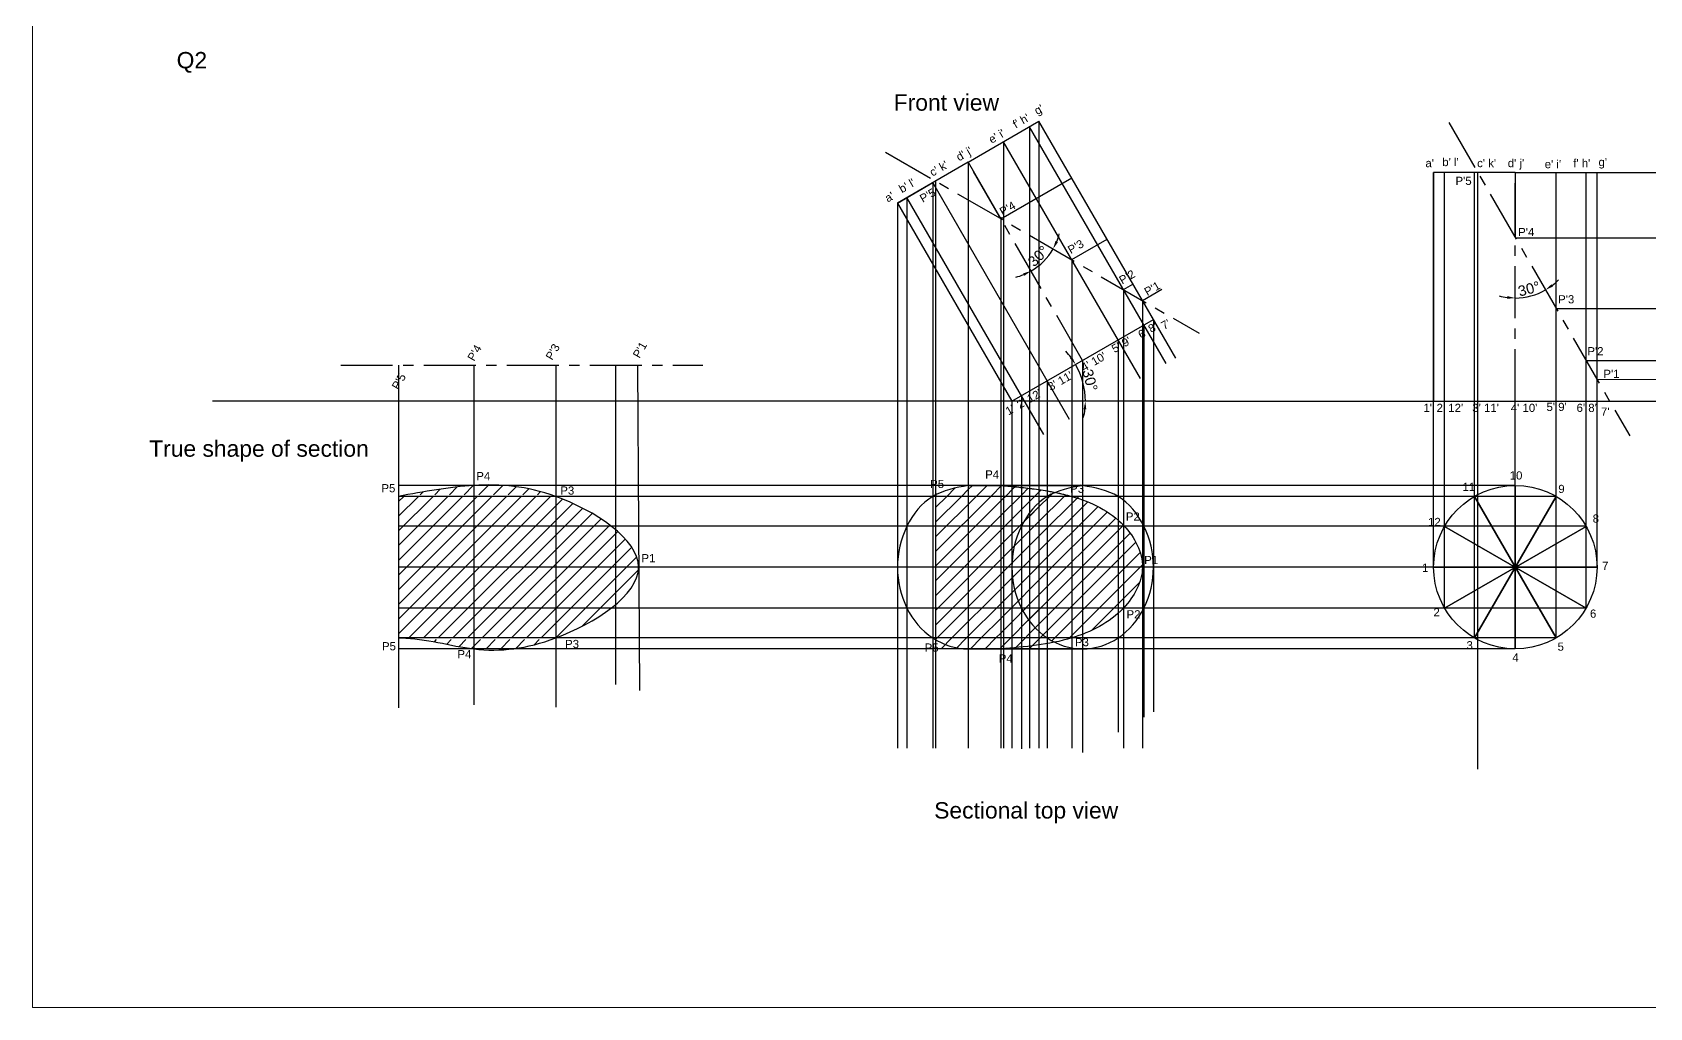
# Model space of a CAD drawing. Header units: millimetres. Extents: x 1678 to 2507, y 1426 to 2020.
# Drawn here: x 1678.1 to 2172.9, y 1426.2 to 1724.6 of the extents above; entities that cross this region are included whole.
import ezdxf

# ---------------------------------------------------------------- set-up
doc = ezdxf.new("R2010")
doc.units = ezdxf.units.MM
doc.header["$LTSCALE"] = 0.5
doc.linetypes.add('CENTER', pattern=[50.8, 31.75, -6.35, 6.35, -6.35])
doc.linetypes.add('HIDDEN', pattern=[9.525, 6.35, -3.175])
doc.styles.get("Standard").update_dxf_attribs({"font": 'arial.ttf', "height": 3.2})
doc.dimstyles.new('ISO-25', dxfattribs={"dimtxt": 2.5, "dimasz": 2.5, "dimexe": 1.25, "dimexo": 0.625, "dimtad": 1, "dimtxsty": 'Standard', "dimcen": 2.5, "dimadec": 0, "dimazin": 0, "dimtfac": 1, "dimtmove": 0, "dimatfit": 3, "dimfxl": 1, "dimarcsym": 0})
pattern_1 = [(45, (-497.4905, -226.1363), (-2.245064, 2.245064), [])]

# ---------------------------------------------------------------- blocks, each defined once
blk = doc.blocks.new('*U5')
at = {"color": 215, "true_color": 0xa953a0}
blk.add_line((0, 50), (0, 0), dxfattribs=at)
blk = doc.blocks.new('*U6')
at = {"color": 0, "linetype": 'ByBlock', "lineweight": -2, "transparency": 16777216}
blk.add_blockref('*U5', (2399.01, 1762.09), dxfattribs=at)
for p, rotation in [((2399.01, 1812.09), 180), ((2411.51, 1765.44), 29.99999999999999), ((2411.51, 1808.74), 150), ((2386.51, 1808.74), 210), ((2386.51, 1765.44), 330.0000000000001), ((2420.66, 1774.59), 59.99999999999997), ((2420.66, 1799.59), 120), ((2377.36, 1799.59), 240), ((2377.36, 1774.59), 299.9999999999999), ((2424.01, 1787.09), 90), ((2374.01, 1787.09), 270)]:
    blk.add_blockref('*U5', p, dxfattribs=dict(at, rotation=rotation))
blk = doc.blocks.new('*D7')
at = {"color": 0, "lineweight": -2, "transparency": 16777216}
for start, end in [(307.7753, 315.5506), (254.4494, 262.2247), (270, 300)]:
    blk.add_arc((2131.78, 1661.74), 18.44, start, end, dxfattribs=at)
at = {"color": 0, "lineweight": 30, "transparency": 16777216}
for points in [[(2129.32, 1643.89), (2129.26, 1643.06), (2131.78, 1643.3)], [(2143.31, 1646.82), (2142.84, 1647.51), (2141, 1645.77)]]:
    blk.add_solid(points, dxfattribs=at)
at = {"layer": 'Defpoints', "color": 0, "lineweight": 30, "transparency": 16777216}
for p in [(2111.41, 1697.03), (2131.78, 1681.74), (2134.98, 1643.58), (2131.78, 1611.74), (2166.78, 1601.12)]:
    blk.add_point(p, dxfattribs=at)
at = {"color": 0, "transparency": 16777216, "insert": (2135.97, 1646.11), "char_height": 3.2, "attachment_point": 5, "rotation": 15}
blk.add_mtext('30°', dxfattribs=at)
blk = doc.blocks.new('*D10')
at = {"color": 0, "lineweight": -2, "transparency": 16777216}
for start, end in [(337.7753, 345.5506), (300, 330), (284.4494, 292.2247)]:
    blk.add_arc((1974.41, 1667.54), 18.44, start, end, dxfattribs=at)
at = {"color": 0, "lineweight": 30, "transparency": 16777216}
for points in [[(1991.85, 1660.38), (1991.1, 1660.75), (1990.37, 1658.32)], [(1981.2, 1650.85), (1981.56, 1650.1), (1983.63, 1651.57)]]:
    blk.add_solid(points, dxfattribs=at)
at = {"layer": 'Defpoints', "color": 0, "lineweight": 30, "transparency": 16777216}
for p in [(1939.12, 1687.91), (1964.41, 1684.86), (1986.26, 1653.42), (2035.03, 1632.54), (1999.41, 1624.24)]:
    blk.add_point(p, dxfattribs=at)
at = {"color": 0, "transparency": 16777216, "insert": (1985.85, 1656.1), "char_height": 3.2, "attachment_point": 5, "rotation": 45}
blk.add_mtext('30°', dxfattribs=at)
blk = doc.blocks.new('*D11')
at = {"color": 0, "lineweight": -2, "transparency": 16777216}
for start, end in [(36.371, 42.7419), (360, 30), (347.2581, 353.629)]:
    blk.add_arc((1977.76, 1611.74), 22.49, start, end, dxfattribs=at)
at = {"color": 0, "lineweight": 30, "transparency": 16777216}
for points in [[(1996.22, 1625.31), (1995.52, 1624.85), (1997.24, 1622.99)], [(1999.7, 1609.27), (2000.53, 1609.22), (2000.25, 1611.74)]]:
    blk.add_solid(points, dxfattribs=at)
at = {"layer": 'Defpoints', "color": 0, "lineweight": 30, "transparency": 16777216}
for p in [(2021.06, 1636.74), (1999.91, 1615.64), (1733.2, 1611.74), (1977.76, 1611.74), (2021.7, 1611.74)]:
    blk.add_point(p, dxfattribs=at)
at = {"color": 0, "transparency": 16777216, "insert": (2001.67, 1618.15), "char_height": 3.2, "attachment_point": 5, "rotation": 285}
blk.add_mtext('30°', dxfattribs=at)

msp = doc.modelspace()

# ---------------------------------------------------------------- hatches: boundary and pattern name
at = {"lineweight": 30}
h = msp.add_hatch(dxfattribs=at)
h.set_pattern_fill('ANSI31', color=256)
h.set_pattern_definition(pattern_1)
h.paths.add_polyline_path([(1838.195, 1560.957), (1813.195, 1560.957), (1813.195, 1548.457), (1838.195, 1548.457)])
h.paths.add_polyline_path([(1838.195, 1573.457), (1813.195, 1573.457), (1813.195, 1560.957), (1838.195, 1560.957)])
h.paths.add_polyline_path([(1838.195, 1582.608), (1813.195, 1582.608), (1813.195, 1573.457), (1838.195, 1573.457)])
h.paths.add_polyline_path([(1813.195, 1582.608), (1790.101, 1582.608), (1790.101, 1573.457), (1813.195, 1573.457)])
h.paths.add_polyline_path([(1813.195, 1573.457), (1790.101, 1573.457), (1790.101, 1560.957), (1813.195, 1560.957)])
h.paths.add_polyline_path([(1813.195, 1560.957), (1790.101, 1560.957), (1790.101, 1548.457), (1813.195, 1548.457)])
edge = h.paths.add_edge_path()
edge.add_line((1813.195, 1548.457), (1790.101, 1548.457))
edge.add_line((1790.101, 1548.457), (1790.101, 1539.307))
edge.add_spline(control_points=[(1790.101, 1539.307), (1790.374, 1539.308), (1790.647, 1539.309), (1790.919, 1539.307), (1790.919, 1539.307)], knot_values=[0, 0, 0, 0, 0.8181263, 0.8181263, 0.8181263, 0.8181263, 0.8181263], degree=3, periodic=0)
edge.add_line((1790.919, 1539.307), (1813.195, 1539.307))
edge.add_line((1813.195, 1539.307), (1813.195, 1548.457))
h.paths.add_polyline_path([(1838.195, 1548.457), (1813.195, 1548.457), (1813.195, 1539.307), (1838.195, 1539.307)])
edge = h.paths.add_edge_path()
edge.add_spline(control_points=[(1838.195, 1539.307), (1844.052, 1541.502), (1850.343, 1544.717), (1855.196, 1548.457)], knot_values=[48.567773, 48.567773, 48.567773, 48.567773, 65.1170384, 65.1170384, 65.1170384, 65.1170384], degree=3, periodic=0)
edge.add_line((1855.196, 1548.457), (1838.195, 1548.457))
edge.add_line((1838.195, 1548.457), (1838.195, 1539.307))
h.paths.add_polyline_path([(1856.497, 1560.957), (1838.195, 1560.957), (1838.195, 1548.457), (1855.196, 1548.457), (1856.497, 1548.457)])
edge = h.paths.add_edge_path()
edge.add_spline(control_points=[(1856.497, 1572.473), (1856.103, 1572.805), (1855.697, 1573.133), (1855.281, 1573.457)], knot_values=[97.2086027, 97.2086027, 97.2086027, 97.2086027, 98.6329979, 98.6329979, 98.6329979, 98.6329979], degree=3, periodic=0)
edge.add_line((1855.281, 1573.457), (1838.195, 1573.457))
edge.add_line((1838.195, 1573.457), (1838.195, 1560.957))
edge.add_line((1838.195, 1560.957), (1856.497, 1560.957))
edge.add_line((1856.497, 1560.957), (1856.497, 1572.473))
edge = h.paths.add_edge_path()
edge.add_spline(control_points=[(1855.281, 1573.457), (1850.416, 1577.248), (1844.085, 1580.488), (1838.195, 1582.608)], knot_values=[98.6329979, 98.6329979, 98.6329979, 98.6329979, 115.2803327, 115.2803327, 115.2803327, 115.2803327], degree=3, periodic=0)
edge.add_line((1838.195, 1582.608), (1838.195, 1573.457))
edge.add_line((1838.195, 1573.457), (1855.281, 1573.457))
edge = h.paths.add_edge_path()
edge.add_spline(control_points=[(1856.497, 1549.502), (1860.721, 1553.041), (1863.571, 1556.99), (1863.57, 1560.957)], knot_values=[66.6379781, 66.6379781, 66.6379781, 66.6379781, 81.9240528, 81.9240528, 81.9240528, 81.9240528], degree=3, periodic=0)
edge.add_line((1863.57, 1560.957), (1856.497, 1560.957))
edge.add_line((1856.497, 1560.957), (1856.497, 1549.502))
edge = h.paths.add_edge_path()
edge.add_spline(control_points=[(1813.195, 1585.957), (1806.558, 1585.549), (1799.753, 1584.386), (1792.927, 1583.131)], knot_values=[140.5036997, 140.5036997, 140.5036997, 140.5036997, 161.009747, 161.009747, 161.009747, 161.009747], degree=3, periodic=0)
edge.add_line((1792.927, 1583.131), (1813.195, 1583.131))
edge.add_line((1813.195, 1583.131), (1813.195, 1585.957))
edge = h.paths.add_edge_path()
edge.add_spline(control_points=[(1836.683, 1583.131), (1831.717, 1584.779), (1827.05, 1585.636), (1822.455, 1585.957)], knot_values=[116.7137211, 116.7137211, 116.7137211, 116.7137211, 130.9271608, 130.9271608, 130.9271608, 130.9271608], degree=3, periodic=0)
edge.add_line((1822.455, 1585.957), (1813.195, 1585.957))
edge.add_line((1813.195, 1585.957), (1813.195, 1583.131))
edge.add_line((1813.195, 1583.131), (1836.683, 1583.131))
edge = h.paths.add_edge_path()
edge.add_spline(control_points=[(1824.973, 1535.957), (1828.78, 1536.423), (1832.666, 1537.352), (1836.753, 1538.784)], knot_values=[35.5113754, 35.5113754, 35.5113754, 35.5113754, 47.2014797, 47.2014797, 47.2014797, 47.2014797], degree=3, periodic=0)
edge.add_line((1836.753, 1538.784), (1813.195, 1538.784))
edge.add_line((1813.195, 1538.784), (1813.195, 1535.957))
edge.add_line((1813.195, 1535.957), (1824.973, 1535.957))
edge = h.paths.add_edge_path()
edge.add_line((1813.195, 1538.784), (1797.247, 1538.784))
edge.add_spline(control_points=[(1797.247, 1538.784), (1802.622, 1538.009), (1807.959, 1536.582), (1813.195, 1535.957)], knot_values=[7.1560148, 7.1560148, 7.1560148, 7.1560148, 23.3444059, 23.3444059, 23.3444059, 23.3444059], degree=3, periodic=0)
edge.add_line((1813.195, 1535.957), (1813.195, 1538.784))
h.paths.add_polyline_path([(1863.57, 1561.057), (1863.557, 1561.426), (1863.528, 1561.795), (1863.484, 1562.163), (1863.424, 1562.532), (1863.349, 1562.9), (1863.258, 1563.269), (1863.153, 1563.636), (1863.033, 1564.004), (1862.9, 1564.37), (1862.752, 1564.736), (1862.59, 1565.102), (1862.415, 1565.466), (1862.227, 1565.83), (1862.026, 1566.193), (1861.812, 1566.555), (1861.586, 1566.915), (1861.348, 1567.275), (1861.097, 1567.633), (1860.836, 1567.99), (1860.562, 1568.345), (1860.278, 1568.699), (1859.983, 1569.052), (1859.678, 1569.403), (1859.362, 1569.752), (1859.036, 1570.099), (1858.7, 1570.444), (1858.355, 1570.788), (1858.001, 1571.129), (1857.638, 1571.468), (1857.266, 1571.806), (1856.885, 1572.14), (1856.497, 1572.473), (1856.497, 1560.957), (1863.57, 1560.957)])
h = msp.add_hatch(dxfattribs=at)
h.set_pattern_fill('ANSI31', color=256)
h.set_pattern_definition(pattern_1)
edge = h.paths.add_edge_path()
edge.add_spline(control_points=[(1964.408, 1585.957), (1960.96, 1585.308), (1957.512, 1584.659), (1954.527, 1583.131)], knot_values=[0, 0, 0, 0, 10.2340129, 10.2340129, 10.2340129, 10.2340129], degree=3, periodic=0)
edge.add_line((1954.527, 1583.131), (1964.408, 1583.131))
edge.add_line((1964.408, 1583.131), (1964.408, 1585.957))
edge = h.paths.add_edge_path()
edge.add_line((1964.408, 1583.131), (1954.707, 1583.131))
edge.add_spline(control_points=[(1954.707, 1583.131), (1954.607, 1583.111), (1954.508, 1583.09), (1954.408, 1583.07)], knot_values=[0, 0, 0, 0, 0.3033227, 0.3033227, 0.3033227, 0.3033227], degree=3, periodic=0)
edge.add_line((1954.408, 1583.07), (1954.408, 1582.608))
edge.add_line((1954.408, 1582.608), (1964.408, 1582.608))
edge.add_line((1964.408, 1582.608), (1964.408, 1583.131))
h.paths.add_polyline_path([(1974.408, 1583.131), (1964.408, 1583.131), (1964.408, 1582.608), (1974.408, 1582.608)])
h.paths.add_polyline_path([(1980.658, 1582.608), (1977.757, 1582.608), (1977.757, 1573.457), (1980.658, 1573.457)])
h.paths.add_polyline_path([(1977.757, 1582.608), (1975.233, 1582.608), (1975.233, 1573.457), (1977.757, 1573.457)])
h.paths.add_polyline_path([(1977.757, 1573.457), (1975.233, 1573.457), (1975.233, 1560.957), (1977.757, 1560.957)])
edge = h.paths.add_edge_path(flags=17)
edge.add_spline(control_points=[(1977.757, 1560.957), (1977.757, 1565.257), (1978.722, 1569.528), (1980.658, 1573.457)], knot_values=[0, 0, 0, 0, 12.8321348, 12.8321348, 12.8321348, 12.8321348], degree=3, periodic=0)
edge.add_line((1980.658, 1573.457), (1977.757, 1573.457))
edge.add_line((1977.757, 1573.457), (1977.757, 1560.957))
edge = h.paths.add_edge_path()
edge.add_spline(control_points=[(1980.658, 1573.457), (1978.722, 1569.528), (1977.757, 1565.257), (1977.757, 1560.957)], knot_values=[0, 0, 0, 0, 12.8321348, 12.8321348, 12.8321348, 12.8321348], degree=3, periodic=0)
edge.add_line((1977.757, 1560.957), (1980.658, 1560.957))
edge.add_line((1980.658, 1560.957), (1980.658, 1573.457))
h.paths.add_polyline_path([(1983.158, 1573.457), (1980.658, 1573.457), (1980.658, 1560.957), (1983.158, 1560.957)])
h.paths.add_polyline_path([(1986.059, 1573.457), (1983.158, 1573.457), (1983.158, 1560.957), (1986.059, 1560.957)])
edge = h.paths.add_edge_path()
edge.add_spline(control_points=[(1983.158, 1577.562), (1982.201, 1576.28), (1981.365, 1574.892), (1980.658, 1573.457)], knot_values=[121.6388741, 121.6388741, 121.6388741, 121.6388741, 126.3231747, 126.3231747, 126.3231747, 126.3231747], degree=3, periodic=0)
edge.add_line((1980.658, 1573.457), (1983.158, 1573.457))
edge.add_line((1983.158, 1573.457), (1983.158, 1577.562))
edge = h.paths.add_edge_path()
edge.add_line((1983.158, 1582.608), (1980.658, 1582.608))
edge.add_line((1980.658, 1582.608), (1980.658, 1573.457))
edge.add_spline(control_points=[(1980.658, 1573.457), (1981.365, 1574.892), (1982.201, 1576.28), (1983.158, 1577.562)], knot_values=[121.6388741, 121.6388741, 121.6388741, 121.6388741, 126.3231747, 126.3231747, 126.3231747, 126.3231747], degree=3, periodic=0)
edge.add_line((1983.158, 1577.562), (1983.158, 1582.608))
h.paths.add_polyline_path([(1986.059, 1582.608), (1983.158, 1582.608), (1983.158, 1577.562), (1983.158, 1573.457), (1986.059, 1573.457)])
edge = h.paths.add_edge_path()
edge.add_spline(control_points=[(1983.158, 1585.076), (1982.617, 1585.141), (1982.076, 1585.204), (1981.535, 1585.264)], knot_values=[7.146701, 7.146701, 7.146701, 7.146701, 8.7787714, 8.7787714, 8.7787714, 8.7787714], degree=3, periodic=0)
edge.add_spline(control_points=[(1981.535, 1585.264), (1981.243, 1585.296), (1980.95, 1585.328), (1980.658, 1585.359)], knot_values=[6.2655496, 6.2655496, 6.2655496, 6.2655496, 7.146701, 7.146701, 7.146701, 7.146701], degree=3, periodic=0)
edge.add_line((1980.658, 1585.359), (1980.658, 1583.131))
edge.add_line((1980.658, 1583.131), (1983.158, 1583.131))
edge.add_line((1983.158, 1583.131), (1983.158, 1585.076))
h.paths.add_polyline_path([(1980.658, 1585.359), (1980.658, 1585.957), (1977.757, 1585.957), (1977.757, 1583.131), (1980.658, 1583.131)])
h.paths.add_polyline_path([(1975.233, 1582.608), (1974.408, 1582.608), (1974.408, 1573.457), (1975.233, 1573.457)])
edge = h.paths.add_edge_path()
edge.add_spline(control_points=[(1975.233, 1585.883), (1974.958, 1585.908), (1974.683, 1585.933), (1974.408, 1585.957)], knot_values=[0, 0, 0, 0, 0.8266982, 0.8266982, 0.8266982, 0.8266982], degree=3, periodic=0)
edge.add_line((1974.408, 1585.957), (1974.408, 1583.131))
edge.add_line((1974.408, 1583.131), (1975.233, 1583.131))
edge.add_line((1975.233, 1583.131), (1975.233, 1585.883))
h.paths.add_polyline_path([(1975.233, 1573.457), (1974.408, 1573.457), (1974.408, 1560.957), (1975.233, 1560.957)])
h.paths.add_polyline_path([(1977.757, 1560.957), (1975.233, 1560.957), (1975.233, 1548.457), (1977.757, 1548.457)])
h.paths.add_polyline_path([(1975.233, 1560.957), (1974.408, 1560.957), (1974.408, 1548.457), (1975.233, 1548.457)])
h.paths.add_polyline_path([(1980.658, 1583.131), (1977.757, 1583.131), (1977.757, 1582.608), (1980.658, 1582.608)])
h.paths.add_polyline_path([(1986.059, 1583.131), (1983.158, 1583.131), (1983.158, 1582.608), (1986.059, 1582.608)])
edge = h.paths.add_edge_path()
edge.add_spline(control_points=[(1986.059, 1584.691), (1985.094, 1584.831), (1984.127, 1584.958), (1983.158, 1585.076)], knot_values=[8.7787714, 8.7787714, 8.7787714, 8.7787714, 11.7037476, 11.7037476, 11.7037476, 11.7037476], degree=3, periodic=0)
edge.add_line((1983.158, 1585.076), (1983.158, 1583.131))
edge.add_line((1983.158, 1583.131), (1986.059, 1583.131))
edge.add_line((1986.059, 1583.131), (1986.059, 1584.691))
edge = h.paths.add_edge_path()
edge.add_spline(control_points=[(1988.583, 1584.291), (1987.743, 1584.436), (1986.902, 1584.568), (1986.059, 1584.691)], knot_values=[11.7037476, 11.7037476, 11.7037476, 11.7037476, 14.2593009, 14.2593009, 14.2593009, 14.2593009], degree=3, periodic=0)
edge.add_line((1986.059, 1584.691), (1986.059, 1583.131))
edge.add_line((1986.059, 1583.131), (1988.583, 1583.131))
edge.add_line((1988.583, 1583.131), (1988.583, 1584.291))
h.paths.add_polyline_path([(1977.757, 1583.131), (1975.233, 1583.131), (1975.233, 1582.608), (1977.757, 1582.608)])
h = msp.add_hatch()
h.set_pattern_fill('ANSI31', color=256)
h.set_pattern_definition(pattern_1)
h.paths.add_polyline_path([(1974.408, 1585.957), (1964.408, 1585.957), (1964.408, 1583.131), (1974.408, 1583.131)])
h = msp.add_hatch(dxfattribs=at)
h.set_pattern_fill('ANSI31', color=256)
h.set_pattern_definition(pattern_1)
edge = h.paths.add_edge_path()
edge.add_spline(control_points=[(1977.757, 1585.649), (1976.916, 1585.729), (1976.075, 1585.806), (1975.233, 1585.883)], knot_values=[0.8266982, 0.8266982, 0.8266982, 0.8266982, 3.3557161, 3.3557161, 3.3557161, 3.3557161], degree=3, periodic=0)
edge.add_line((1975.233, 1585.883), (1975.233, 1583.131))
edge.add_line((1975.233, 1583.131), (1977.757, 1583.131))
edge.add_line((1977.757, 1583.131), (1977.757, 1585.649))
h.paths.add_polyline_path([(1974.408, 1585.957), (1964.408, 1585.957), (1964.408, 1583.131), (1974.408, 1583.131)])
h = msp.add_hatch(dxfattribs=at)
h.set_pattern_fill('ANSI31', color=256)
h.set_pattern_definition(pattern_1)
edge = h.paths.add_edge_path()
edge.add_spline(control_points=[(1986.059, 1580.746), (1984.996, 1579.803), (1984.027, 1578.727), (1983.158, 1577.562)], knot_values=[126.3231747, 126.3231747, 126.3231747, 126.3231747, 130.5778266, 130.5778266, 130.5778266, 130.5778266], degree=3, periodic=0)
edge.add_line((1983.158, 1577.562), (1983.158, 1573.457))
edge.add_line((1983.158, 1573.457), (1986.059, 1573.457))
edge.add_line((1986.059, 1573.457), (1986.059, 1580.746))
edge = h.paths.add_edge_path()
edge.add_spline(control_points=[(1996.059, 1582.608), (1994.403, 1583.083), (1992.734, 1583.483), (1991.057, 1583.826)], knot_values=[16.7760815, 16.7760815, 16.7760815, 16.7760815, 21.9081776, 21.9081776, 21.9081776, 21.9081776], degree=3, periodic=0)
edge.add_spline(control_points=[(1991.057, 1583.826), (1990.2, 1583.481), (1989.372, 1583.081), (1988.583, 1582.608)], knot_values=[133.7440265, 133.7440265, 133.7440265, 133.7440265, 136.5485864, 136.5485864, 136.5485864, 136.5485864], degree=3, periodic=0)
edge.add_line((1988.583, 1582.608), (1996.059, 1582.608))
edge = h.paths.add_edge_path()
edge.add_line((1983.158, 1548.457), (1980.658, 1548.457))
edge.add_spline(control_points=[(1980.658, 1548.457), (1981.365, 1547.044), (1982.201, 1545.692), (1983.158, 1544.434)], knot_values=[91.2903039, 91.2903039, 91.2903039, 91.2903039, 95.9746045, 95.9746045, 95.9746045, 95.9746045], degree=3, periodic=0)
edge.add_line((1983.158, 1544.434), (1983.158, 1548.457))
edge = h.paths.add_edge_path()
edge.add_spline(control_points=[(1990.851, 1538.006), (1992.601, 1538.365), (1994.339, 1538.792), (1996.059, 1539.307)], knot_values=[86.2133592, 86.2133592, 86.2133592, 86.2133592, 91.5794399, 91.5794399, 91.5794399, 91.5794399], degree=3, periodic=0)
edge.add_line((1996.059, 1539.307), (1988.583, 1539.307))
edge.add_spline(control_points=[(1988.583, 1539.307), (1989.309, 1538.827), (1990.067, 1538.392), (1990.851, 1538.006)], knot_values=[81.2903579, 81.2903579, 81.2903579, 81.2903579, 83.8694521, 83.8694521, 83.8694521, 83.8694521], degree=3, periodic=0)
h = msp.add_hatch(dxfattribs=at)
h.set_pattern_fill('ANSI31', color=256)
h.set_pattern_definition(pattern_1)
h.paths.add_polyline_path([(1974.408, 1573.457), (1964.408, 1573.457), (1964.408, 1560.957), (1974.408, 1560.957)])
h.paths.add_polyline_path([(1974.408, 1560.957), (1964.408, 1560.957), (1964.408, 1548.457), (1974.408, 1548.457)])
h.paths.add_polyline_path([(1964.408, 1573.457), (1954.408, 1573.457), (1954.408, 1560.957), (1964.408, 1560.957)])
h.paths.add_polyline_path([(1964.408, 1582.608), (1954.408, 1582.608), (1954.408, 1573.457), (1964.408, 1573.457)])
h.paths.add_polyline_path([(1974.408, 1582.608), (1964.408, 1582.608), (1964.408, 1573.457), (1974.408, 1573.457)])
h.paths.add_polyline_path([(1964.408, 1560.957), (1954.408, 1560.957), (1954.408, 1548.457), (1964.408, 1548.457)])
h.paths.add_polyline_path([(1964.408, 1548.457), (1954.408, 1548.457), (1954.408, 1539.307), (1964.408, 1539.307)])
h.paths.add_polyline_path([(1974.408, 1548.457), (1964.408, 1548.457), (1964.408, 1539.307), (1974.408, 1539.307)])
h.paths.add_polyline_path([(1996.059, 1560.957), (1988.583, 1560.957), (1988.583, 1548.457), (1996.059, 1548.457)])
h.paths.add_polyline_path([(1996.059, 1573.457), (1988.583, 1573.457), (1988.583, 1560.957), (1996.059, 1560.957)])
h.paths.add_polyline_path([(2010.233, 1573.457), (1999.408, 1573.457), (1999.408, 1560.957), (2010.233, 1560.957)])
h.paths.add_polyline_path([(2010.233, 1560.957), (1999.408, 1560.957), (1999.408, 1548.457), (2010.233, 1548.457)])
h.paths.add_polyline_path([(1999.408, 1560.957), (1996.059, 1560.957), (1996.059, 1548.457), (1999.408, 1548.457)])
h.paths.add_polyline_path([(1999.408, 1573.457), (1996.059, 1573.457), (1996.059, 1560.957), (1999.408, 1560.957)])
h.paths.add_polyline_path([(1999.408, 1582.608), (1996.059, 1582.608), (1996.059, 1573.457), (1999.408, 1573.457)])
h.paths.add_polyline_path([(1996.059, 1582.608), (1988.583, 1582.608), (1988.583, 1573.457), (1996.059, 1573.457)])
edge = h.paths.add_edge_path()
edge.add_spline(control_points=[(2010.233, 1575.4), (2007.073, 1578.171), (2003.332, 1580.112), (1999.408, 1581.529)], knot_values=[25.394645, 25.394645, 25.394645, 25.394645, 37.7751367, 37.7751367, 37.7751367, 37.7751367], degree=3, periodic=0)
edge.add_line((1999.408, 1581.529), (1999.408, 1573.457))
edge.add_line((1999.408, 1573.457), (2010.233, 1573.457))
edge.add_line((2010.233, 1573.457), (2010.233, 1575.4))
edge = h.paths.add_edge_path()
edge.add_spline(control_points=[(2017.709, 1561.228), (2017.662, 1565.633), (2015.34, 1570.056), (2012.221, 1573.457)], knot_values=[40.4849948, 40.4849948, 40.4849948, 40.4849948, 53.857611, 53.857611, 53.857611, 53.857611], degree=3, periodic=0)
edge.add_line((2012.221, 1573.457), (2011.908, 1573.457))
edge.add_line((2011.908, 1573.457), (2011.908, 1560.957))
edge.add_line((2011.908, 1560.957), (2017.709, 1560.957))
edge.add_line((2017.709, 1560.957), (2017.709, 1561.228))
h.paths.add_polyline_path([(2011.908, 1573.457), (2010.233, 1573.457), (2010.233, 1560.957), (2011.908, 1560.957)])
edge = h.paths.add_edge_path()
edge.add_spline(control_points=[(2011.908, 1573.793), (2011.371, 1574.358), (2010.812, 1574.893), (2010.233, 1575.4)], knot_values=[37.7751367, 37.7751367, 37.7751367, 37.7751367, 40.0410322, 40.0410322, 40.0410322, 40.0410322], degree=3, periodic=0)
edge.add_line((2010.233, 1575.4), (2010.233, 1573.457))
edge.add_line((2010.233, 1573.457), (2011.908, 1573.457))
edge.add_line((2011.908, 1573.457), (2011.908, 1573.793))
edge = h.paths.add_edge_path()
edge.add_spline(control_points=[(2011.908, 1548.457), (2015.163, 1551.924), (2017.661, 1556.42), (2017.709, 1560.957)], knot_values=[0, 0, 0, 0, 13.7805927, 13.7805927, 13.7805927, 13.7805927], degree=3, periodic=0)
edge.add_line((2017.709, 1560.957), (2011.908, 1560.957))
edge.add_line((2011.908, 1560.957), (2011.908, 1548.457))
h.paths.add_polyline_path([(2011.908, 1560.957), (2010.233, 1560.957), (2010.233, 1548.457), (2011.908, 1548.457)])
edge = h.paths.add_edge_path()
edge.add_spline(control_points=[(2010.233, 1546.821), (2010.811, 1547.339), (2011.37, 1547.884), (2011.908, 1548.457)], knot_values=[67.912089, 67.912089, 67.912089, 67.912089, 70.1904464, 70.1904464, 70.1904464, 70.1904464], degree=3, periodic=0)
edge.add_line((2011.908, 1548.457), (2010.233, 1548.457))
edge.add_line((2010.233, 1548.457), (2010.233, 1546.821))
edge = h.paths.add_edge_path()
edge.add_line((2010.233, 1548.457), (1999.408, 1548.457))
edge.add_line((1999.408, 1548.457), (1999.408, 1540.439))
edge.add_spline(control_points=[(1999.408, 1540.439), (2003.334, 1541.931), (2007.063, 1543.975), (2010.233, 1546.821)], knot_values=[70.1904464, 70.1904464, 70.1904464, 70.1904464, 82.6978241, 82.6978241, 82.6978241, 82.6978241], degree=3, periodic=0)
edge.add_line((2010.233, 1546.821), (2010.233, 1548.457))
edge = h.paths.add_edge_path()
edge.add_line((1999.408, 1548.457), (1996.059, 1548.457))
edge.add_line((1996.059, 1548.457), (1996.059, 1539.307))
edge.add_spline(control_points=[(1996.059, 1539.307), (1997.185, 1539.644), (1998.304, 1540.02), (1999.408, 1540.439)], knot_values=[82.6978241, 82.6978241, 82.6978241, 82.6978241, 86.2133592, 86.2133592, 86.2133592, 86.2133592], degree=3, periodic=0)
edge.add_line((1999.408, 1540.439), (1999.408, 1548.457))
h.paths.add_polyline_path([(1996.059, 1548.457), (1988.583, 1548.457), (1988.583, 1539.307), (1996.059, 1539.307)])
edge = h.paths.add_edge_path()
edge.add_line((1986.059, 1548.457), (1983.158, 1548.457))
edge.add_line((1983.158, 1548.457), (1983.158, 1544.434))
edge.add_spline(control_points=[(1983.158, 1544.434), (1984.027, 1543.292), (1984.996, 1542.228), (1986.059, 1541.268)], knot_values=[87.0356521, 87.0356521, 87.0356521, 87.0356521, 91.2903039, 91.2903039, 91.2903039, 91.2903039], degree=3, periodic=0)
edge.add_line((1986.059, 1541.268), (1986.059, 1548.457))
h.paths.add_polyline_path([(1988.583, 1560.957), (1986.059, 1560.957), (1986.059, 1548.457), (1988.583, 1548.457)])
edge = h.paths.add_edge_path()
edge.add_line((1988.583, 1548.457), (1986.059, 1548.457))
edge.add_line((1986.059, 1548.457), (1986.059, 1541.268))
edge.add_spline(control_points=[(1986.059, 1541.268), (1986.849, 1540.553), (1987.691, 1539.896), (1988.583, 1539.307)], knot_values=[83.8694521, 83.8694521, 83.8694521, 83.8694521, 87.0356521, 87.0356521, 87.0356521, 87.0356521], degree=3, periodic=0)
edge.add_line((1988.583, 1539.307), (1988.583, 1548.457))
h.paths.add_polyline_path([(1988.583, 1573.457), (1986.059, 1573.457), (1986.059, 1560.957), (1988.583, 1560.957)])
edge = h.paths.add_edge_path()
edge.add_spline(control_points=[(1988.583, 1582.608), (1987.691, 1582.074), (1986.849, 1581.447), (1986.059, 1580.746)], knot_values=[130.5778266, 130.5778266, 130.5778266, 130.5778266, 133.7440265, 133.7440265, 133.7440265, 133.7440265], degree=3, periodic=0)
edge.add_line((1986.059, 1580.746), (1986.059, 1573.457))
edge.add_line((1986.059, 1573.457), (1988.583, 1573.457))
edge.add_line((1988.583, 1573.457), (1988.583, 1582.608))
h = msp.add_hatch(dxfattribs=at)
h.set_pattern_fill('ANSI31', color=256)
h.set_pattern_definition(pattern_1)
h.paths.add_polyline_path([(1983.158, 1560.957), (1980.658, 1560.957), (1980.658, 1548.457), (1983.158, 1548.457)])
h.paths.add_polyline_path([(1986.059, 1560.957), (1983.158, 1560.957), (1983.158, 1548.457), (1986.059, 1548.457)])
h.paths.add_polyline_path([(1983.158, 1548.457), (1980.658, 1548.457), (1980.658, 1539.307), (1983.158, 1539.307)])
h.paths.add_polyline_path([(1977.757, 1548.457), (1975.233, 1548.457), (1975.233, 1539.307), (1977.757, 1539.307)])
h.paths.add_polyline_path([(1980.658, 1548.457), (1977.757, 1548.457), (1977.757, 1539.307), (1980.658, 1539.307)])
h.paths.add_polyline_path([(1980.658, 1560.957), (1977.757, 1560.957), (1977.757, 1548.457), (1980.658, 1548.457)])
h.paths.add_polyline_path([(1975.233, 1548.457), (1974.408, 1548.457), (1974.408, 1539.307), (1975.233, 1539.307)])
edge = h.paths.add_edge_path()
edge.add_line((1977.757, 1538.784), (1975.233, 1538.784))
edge.add_line((1975.233, 1538.784), (1975.233, 1536.028))
edge.add_spline(control_points=[(1975.233, 1536.028), (1976.075, 1536.1), (1976.916, 1536.172), (1977.757, 1536.248)], knot_values=[104.7765984, 104.7765984, 104.7765984, 104.7765984, 107.2975512, 107.2975512, 107.2975512, 107.2975512], degree=3, periodic=0)
edge.add_line((1977.757, 1536.248), (1977.757, 1538.784))
h.paths.add_polyline_path([(1980.658, 1538.784), (1977.757, 1538.784), (1977.757, 1536.248), (1977.757, 1535.957), (1980.658, 1535.957)])
edge = h.paths.add_edge_path()
edge.add_line((1983.158, 1538.784), (1980.658, 1538.784))
edge.add_line((1980.658, 1538.784), (1980.658, 1536.525))
edge.add_spline(control_points=[(1980.658, 1536.525), (1981.493, 1536.61), (1982.326, 1536.7), (1983.158, 1536.799)], knot_values=[99.3671358, 99.3671358, 99.3671358, 99.3671358, 101.8749528, 101.8749528, 101.8749528, 101.8749528], degree=3, periodic=0)
edge.add_line((1983.158, 1536.799), (1983.158, 1538.784))
h.paths.add_polyline_path([(1974.408, 1538.784), (1964.408, 1538.784), (1964.408, 1535.957), (1974.408, 1535.957)])
edge = h.paths.add_edge_path()
edge.add_line((1964.408, 1539.307), (1954.408, 1539.307))
edge.add_line((1954.408, 1539.307), (1954.408, 1538.789))
edge.add_spline(control_points=[(1954.408, 1538.789), (1954.411, 1538.787), (1954.413, 1538.785), (1954.416, 1538.784)], knot_values=[62.1678983, 62.1678983, 62.1678983, 62.1678983, 62.1773369, 62.1773369, 62.1773369, 62.1773369], degree=3, periodic=0)
edge.add_line((1954.416, 1538.784), (1964.408, 1538.784))
edge.add_line((1964.408, 1538.784), (1964.408, 1539.307))
h.paths.add_polyline_path([(1964.408, 1538.784), (1954.408, 1538.784), (1954.408, 1535.957), (1964.408, 1535.957)])
edge = h.paths.add_edge_path()
edge.add_line((1975.233, 1538.784), (1974.408, 1538.784))
edge.add_line((1974.408, 1538.784), (1974.408, 1535.957))
edge.add_spline(control_points=[(1974.408, 1535.957), (1974.683, 1535.981), (1974.958, 1536.004), (1975.233, 1536.028)], knot_values=[107.2975512, 107.2975512, 107.2975512, 107.2975512, 108.1215367, 108.1215367, 108.1215367, 108.1215367], degree=3, periodic=0)
edge.add_line((1975.233, 1536.028), (1975.233, 1538.784))
h.paths.add_polyline_path([(1977.757, 1539.307), (1975.233, 1539.307), (1975.233, 1538.784), (1977.757, 1538.784)])
h.paths.add_polyline_path([(1975.233, 1539.307), (1974.408, 1539.307), (1974.408, 1538.784), (1975.233, 1538.784)])
h.paths.add_polyline_path([(1974.408, 1539.307), (1964.408, 1539.307), (1964.408, 1538.784), (1974.408, 1538.784)])
h.paths.add_polyline_path([(1986.059, 1548.457), (1983.158, 1548.457), (1983.158, 1539.307), (1986.059, 1539.307)])
h.paths.add_polyline_path([(1983.158, 1539.307), (1980.658, 1539.307), (1980.658, 1538.784), (1983.158, 1538.784)])
h.paths.add_polyline_path([(1986.059, 1539.307), (1983.158, 1539.307), (1983.158, 1538.784), (1986.059, 1538.784)])
h.paths.add_polyline_path([(1988.583, 1539.307), (1986.059, 1539.307), (1986.059, 1538.784), (1988.583, 1538.784)])
edge = h.paths.add_edge_path()
edge.add_spline(control_points=[(1988.583, 1539.307), (1987.691, 1539.896), (1986.849, 1540.553), (1986.059, 1541.268)], knot_values=[83.8694521, 83.8694521, 83.8694521, 83.8694521, 87.0356521, 87.0356521, 87.0356521, 87.0356521], degree=3, periodic=0)
edge.add_line((1986.059, 1541.268), (1986.059, 1539.307))
edge.add_line((1986.059, 1539.307), (1988.583, 1539.307))
edge = h.paths.add_edge_path()
edge.add_line((1988.583, 1538.784), (1986.059, 1538.784))
edge.add_line((1986.059, 1538.784), (1986.059, 1537.178))
edge.add_spline(control_points=[(1986.059, 1537.178), (1986.902, 1537.299), (1987.744, 1537.432), (1988.583, 1537.577)], knot_values=[93.8897069, 93.8897069, 93.8897069, 93.8897069, 96.4455881, 96.4455881, 96.4455881, 96.4455881], degree=3, periodic=0)
edge.add_line((1988.583, 1537.577), (1988.583, 1538.784))
h.paths.add_polyline_path([(1986.059, 1538.784), (1983.158, 1538.784), (1983.158, 1536.799), (1983.158, 1535.957), (1986.059, 1535.957)])
h.paths.add_polyline_path([(1950.461, 1534.432), (1956.004, 1534.432), (1956.004, 1538.246), (1950.461, 1538.246)], flags=9)

# ---------------------------------------------------------------- linework, layer by layer
at = {"lineweight": 5}
for p, q in [((1678.09, 2020.207), (1678.09, 1426.207)), ((1678.09, 1426.207), (2506.473, 1426.207))]:
    msp.add_line(p, q, dxfattribs=at)
at = {"color": 215, "true_color": 0xa953a0}
for p, q in [((1964.408, 1684.86), (1986.059, 1697.36)), ((2027.896, 1624.896), (1986.059, 1697.36)), ((2024.995, 1623.221), (1983.158, 1695.685)), ((2017.07, 1618.646), (1975.233, 1691.11)), ((1964.408, 1684.86), (1942.757, 1672.36)), ((1995.42, 1606.146), (1953.583, 1678.61)), ((1974.408, 1667.54), (1996.059, 1680.04)), ((2106.781, 1560.957), (2106.781, 1681.738)), ((2131.781, 1681.738), (2106.781, 1681.738)), ((2110.131, 1573.457), (2110.131, 1681.738)), ((2119.281, 1539.307), (2119.281, 1681.738)), ((2120.234, 1681.738), (2120.234, 1499.176)), ((2131.781, 1681.738), (2178.976, 1681.738)), ((2144.281, 1539.307), (2144.281, 1681.738)), ((2153.432, 1573.457), (2153.432, 1681.738)), ((2156.781, 1560.957), (2156.781, 1681.738)), ((1987.495, 1601.571), (1945.658, 1674.035)), ((1996.059, 1655.04), (2006.884, 1661.29)), ((2131.781, 1661.738), (2431.781, 1661.738)), ((2011.908, 1645.889), (2014.809, 1647.564)), ((2017.709, 1642.54), (2023.665, 1645.968)), ((2144.281, 1640.088), (2444.281, 1640.088)), ((2018.158, 1635.064), (2018.158, 1515.064)), ((2021.059, 1636.738), (2021.059, 1516.738)), ((2010.233, 1630.488), (2010.233, 1510.488)), ((1999.408, 1624.238), (1999.408, 1504.238)), ((2153.432, 1624.238), (2453.432, 1624.238)), ((1790.101, 1622.781), (1790.101, 1517.907)), ((1813.195, 1622.781), (1813.195, 1518.831)), ((1838.195, 1622.781), (1838.195, 1518.138)), ((1856.497, 1622.781), (1856.497, 1525.067)), ((1863.195, 1622.781), (1863.799, 1523.219)), ((1988.583, 1617.988), (1988.583, 1505.594)), ((2156.781, 1618.437), (2456.781, 1618.043)), ((1980.658, 1613.413), (1980.658, 1505.413)), ((1977.757, 1611.738), (1977.757, 1505.594)), ((2131.781, 1585.957), (2131.781, 1611.738)), ((2131.781, 1585.957), (1790.101, 1585.957)), ((1996.059, 1582.608), (1790.101, 1582.608)), ((2144.281, 1582.608), (1996.059, 1582.608)), ((2153.432, 1573.457), (1790.101, 1573.457)), ((2110.131, 1548.457), (2110.131, 1573.457)), ((2153.432, 1548.457), (2153.432, 1573.457)), ((2106.781, 1560.957), (1790.101, 1560.957)), ((2153.432, 1548.457), (1790.101, 1548.457)), ((2144.281, 1539.307), (1790.101, 1539.307)), ((2131.781, 1535.957), (1790.101, 1535.957)), ((2120.234, 1538.784), (2120.234, 1499.176))]:
    msp.add_line(p, q, dxfattribs=at)
at = {"color": 175, "true_color": 0x4554a5}
for p, q in [((1986.059, 1697.36), (1986.059, 1505.594)), ((1983.158, 1695.685), (1983.158, 1505.594)), ((1975.233, 1691.11), (1975.233, 1505.594)), ((1964.408, 1684.86), (1964.408, 1505.594)), ((1953.583, 1678.61), (1953.583, 1505.594)), ((1945.658, 1674.035), (1945.658, 1505.594)), ((1942.757, 1672.36), (1942.757, 1505.594))]:
    msp.add_line(p, q, dxfattribs=at)
at = {"linetype": 'CENTER', "lineweight": 30}
for p, q in [((2111.408, 1697.027), (2166.781, 1601.117)), ((1939.12, 1687.913), (2035.03, 1632.54)), ((1772.448, 1622.781), (1883.195, 1622.781))]:
    msp.add_line(p, q, dxfattribs=at)
at = {"linetype": 'CENTER'}
for p, q in [((1999.408, 1624.238), (1964.408, 1684.86)), ((2131.781, 1611.738), (2131.781, 1681.738))]:
    msp.add_line(p, q, dxfattribs=at)
for p, q in [((1964.408, 1684.86), (1974.408, 1667.54)), ((2106.781, 1611.738), (2106.781, 1681.738)), ((2131.781, 1681.738), (2131.781, 1661.738)), ((2021.705, 1611.738), (1733.201, 1611.738)), ((2021.705, 1611.738), (2319.434, 1611.738)), ((2106.781, 1611.738), (2156.781, 1611.738))]:
    msp.add_line(p, q)
at = {"lineweight": 30}
for p, q in [((1942.757, 1672.36), (1953.583, 1678.61)), ((2120.234, 1681.738), (2106.781, 1681.738)), ((2106.781, 1681.738), (2106.781, 1611.738)), ((1942.757, 1672.36), (1977.757, 1611.738)), ((2021.059, 1636.738), (2017.709, 1642.54)), ((1977.757, 1611.738), (2021.059, 1636.738)), ((2156.781, 1611.738), (2156.781, 1618.437)), ((2106.781, 1611.738), (2156.781, 1611.738)), ((1964.408, 1585.957), (1999.408, 1585.957)), ((1790.101, 1582.608), (1790.101, 1539.307)), ((1954.408, 1583.07), (1954.408, 1538.789)), ((1964.408, 1535.957), (1999.408, 1535.957))]:
    msp.add_line(p, q, dxfattribs=at)
at = {"color": 116, "true_color": 0x136734}
for p, q in [((1954.408, 1679.087), (1954.408, 1505.594)), ((1974.408, 1668.016), (1974.408, 1505.594)), ((1996.059, 1655.04), (1996.059, 1505.594)), ((2011.908, 1645.889), (2011.908, 1505.594)), ((2017.709, 1642.54), (2017.709, 1505.594))]:
    msp.add_line(p, q, dxfattribs=at)
at = {"lineweight": 30}
msp.add_circle((2131.781, 1560.957), 25, dxfattribs=at)
for points in [[(1790.101, 1539.307), (1790.919, 1539.307), (1813.195, 1535.957), (1838.195, 1539.307), (1863.57, 1560.957), (1838.195, 1582.608), (1813.195, 1585.957), (1790.101, 1582.608)], [(1974.408, 1585.957), (1996.059, 1582.608), (2012.052, 1573.64), (2017.709, 1560.957), (2011.908, 1548.457), (1996.059, 1539.307), (1974.408, 1535.957)], [(1999.408, 1585.957), (2010.233, 1582.608), (2018.158, 1573.457), (2021.059, 1560.957), (2018.158, 1548.457), (2010.233, 1539.307), (1999.408, 1535.957), (1988.583, 1539.307), (1980.658, 1548.457), (1977.757, 1560.957), (1980.658, 1573.457), (1988.583, 1582.608), (1999.408, 1585.957)]]:
    msp.add_spline(points, degree=3, dxfattribs=at)
msp.add_open_spline([(1964.408, 1585.957), (1960.59, 1585.238), (1952.694, 1583.751), (1944.632, 1573.557), (1941.793, 1560.986), (1944.632, 1548.245), (1952.694, 1538.522), (1960.59, 1535.957), (1964.408, 1535.957)], degree=3, knots=[0, 0, 0, 0, 11.3316259, 23.4367783, 36.2689131, 49.1010479, 61.2062003, 72.5378262, 72.5378262, 72.5378262, 72.5378262], dxfattribs=at)
for points in [[(1974.408, 1585.957), (1974.683, 1585.964), (1974.958, 1585.969), (1975.233, 1585.972)], [(1974.408, 1585.957), (1974.683, 1585.964), (1974.958, 1585.969), (1975.233, 1585.972)], [(1974.408, 1585.957), (1974.683, 1585.964), (1974.958, 1585.969), (1975.233, 1585.972)], [(1974.408, 1585.957), (1974.683, 1585.964), (1974.958, 1585.969), (1975.233, 1585.972)], [(1974.408, 1585.957), (1974.683, 1585.964), (1974.958, 1585.969), (1975.233, 1585.972)], [(1974.408, 1585.957), (1974.683, 1585.964), (1974.958, 1585.969), (1975.233, 1585.972)], [(1974.408, 1585.957), (1974.683, 1585.964), (1974.958, 1585.969), (1975.233, 1585.972)], [(1974.408, 1585.957), (1974.683, 1585.964), (1974.958, 1585.969), (1975.233, 1585.972)], [(1974.408, 1585.957), (1974.683, 1585.964), (1974.958, 1585.969), (1975.233, 1585.972)], [(1974.408, 1585.957), (1974.683, 1585.964), (1974.958, 1585.969), (1975.233, 1585.972)], [(1974.408, 1585.957), (1974.683, 1585.964), (1974.958, 1585.969), (1975.233, 1585.972)], [(1974.408, 1585.957), (1974.683, 1585.964), (1974.958, 1585.969), (1975.233, 1585.972)], [(1974.408, 1585.957), (1974.683, 1585.964), (1974.958, 1585.969), (1975.233, 1585.972)], [(1974.408, 1585.957), (1974.683, 1585.933), (1974.958, 1585.908), (1975.233, 1585.883)], [(1974.408, 1585.957), (1974.683, 1585.933), (1974.958, 1585.908), (1975.233, 1585.883)], [(1974.408, 1585.957), (1974.683, 1585.933), (1974.958, 1585.908), (1975.233, 1585.883)], [(1974.408, 1585.957), (1974.683, 1585.933), (1974.958, 1585.908), (1975.233, 1585.883)], [(1974.408, 1585.957), (1974.683, 1585.933), (1974.958, 1585.908), (1975.233, 1585.883)], [(1974.408, 1585.957), (1974.683, 1585.933), (1974.958, 1585.908), (1975.233, 1585.883)], [(1974.408, 1585.957), (1974.683, 1585.933), (1974.958, 1585.908), (1975.233, 1585.883)], [(1975.233, 1585.972), (1976.074, 1585.98), (1976.916, 1585.969), (1977.757, 1585.941)], [(1975.233, 1585.972), (1976.074, 1585.98), (1976.916, 1585.969), (1977.757, 1585.941)], [(1975.233, 1585.972), (1976.074, 1585.98), (1976.916, 1585.969), (1977.757, 1585.941)], [(1975.233, 1585.972), (1976.074, 1585.98), (1976.916, 1585.969), (1977.757, 1585.941)], [(1975.233, 1585.972), (1976.074, 1585.98), (1976.916, 1585.969), (1977.757, 1585.941)], [(1975.233, 1585.972), (1976.074, 1585.98), (1976.916, 1585.969), (1977.757, 1585.941)], [(1975.233, 1585.972), (1975.884, 1585.978), (1976.536, 1585.973), (1977.188, 1585.957)], [(1975.233, 1585.972), (1975.884, 1585.978), (1976.536, 1585.973), (1977.188, 1585.957)], [(1975.233, 1585.972), (1975.755, 1585.977), (1976.277, 1585.975), (1976.799, 1585.965)], [(1975.233, 1585.972), (1975.755, 1585.977), (1976.277, 1585.975), (1976.799, 1585.965)], [(1975.233, 1585.972), (1975.755, 1585.977), (1976.277, 1585.975), (1976.799, 1585.965)], [(1975.233, 1585.972), (1975.755, 1585.977), (1976.277, 1585.975), (1976.799, 1585.965)], [(1975.233, 1585.972), (1975.755, 1585.977), (1976.277, 1585.975), (1976.799, 1585.965)], [(1975.233, 1585.883), (1976.075, 1585.806), (1976.916, 1585.729), (1977.757, 1585.649)], [(1975.233, 1585.883), (1976.075, 1585.806), (1976.916, 1585.729), (1977.757, 1585.649)], [(1975.233, 1585.883), (1976.075, 1585.806), (1976.916, 1585.729), (1977.757, 1585.649)], [(1975.233, 1585.883), (1976.075, 1585.806), (1976.916, 1585.729), (1977.757, 1585.649)], [(1975.233, 1585.883), (1976.075, 1585.806), (1976.916, 1585.729), (1977.757, 1585.649)], [(1975.233, 1585.883), (1976.075, 1585.806), (1976.916, 1585.729), (1977.757, 1585.649)], [(1975.233, 1585.883), (1976.075, 1585.806), (1976.916, 1585.729), (1977.757, 1585.649)], [(1976.799, 1585.965), (1976.929, 1585.963), (1977.058, 1585.961), (1977.188, 1585.957)], [(1976.799, 1585.965), (1976.929, 1585.963), (1977.058, 1585.961), (1977.188, 1585.957)], [(1976.799, 1585.965), (1976.929, 1585.963), (1977.058, 1585.961), (1977.188, 1585.957)], [(1976.799, 1585.965), (1976.929, 1585.963), (1977.058, 1585.961), (1977.188, 1585.957)], [(1976.799, 1585.965), (1976.929, 1585.963), (1977.058, 1585.961), (1977.188, 1585.957)], [(1977.757, 1585.649), (1978.725, 1585.557), (1979.692, 1585.461), (1980.658, 1585.359)], [(1977.757, 1585.649), (1978.725, 1585.557), (1979.692, 1585.461), (1980.658, 1585.359)], [(1977.757, 1585.649), (1978.725, 1585.557), (1979.692, 1585.461), (1980.658, 1585.359)], [(1977.757, 1585.649), (1978.725, 1585.557), (1979.692, 1585.461), (1980.658, 1585.359)], [(1977.757, 1585.649), (1978.725, 1585.557), (1979.692, 1585.461), (1980.658, 1585.359)], [(1977.757, 1585.649), (1978.725, 1585.557), (1979.692, 1585.461), (1980.658, 1585.359)], [(1980.233, 1585.404), (1980.375, 1585.389), (1980.516, 1585.374), (1980.658, 1585.359)], [(1980.658, 1585.359), (1981.492, 1585.27), (1982.326, 1585.177), (1983.158, 1585.076)], [(1980.658, 1585.359), (1981.492, 1585.27), (1982.326, 1585.177), (1983.158, 1585.076)], [(1980.658, 1585.359), (1981.492, 1585.27), (1982.326, 1585.177), (1983.158, 1585.076)], [(1980.658, 1585.359), (1981.492, 1585.27), (1982.326, 1585.177), (1983.158, 1585.076)], [(1980.658, 1585.359), (1981.492, 1585.27), (1982.326, 1585.177), (1983.158, 1585.076)], [(1980.658, 1585.359), (1981.492, 1585.27), (1982.326, 1585.177), (1983.158, 1585.076)], [(1980.658, 1585.359), (1981.492, 1585.27), (1982.326, 1585.177), (1983.158, 1585.076)], [(1983.158, 1585.076), (1984.127, 1584.958), (1985.094, 1584.831), (1986.059, 1584.691)], [(1983.158, 1585.076), (1984.127, 1584.958), (1985.094, 1584.831), (1986.059, 1584.691)], [(1983.158, 1585.076), (1984.127, 1584.958), (1985.094, 1584.831), (1986.059, 1584.691)], [(1983.158, 1585.076), (1984.127, 1584.958), (1985.094, 1584.831), (1986.059, 1584.691)], [(1983.158, 1585.076), (1984.127, 1584.958), (1985.094, 1584.831), (1986.059, 1584.691)], [(1983.158, 1585.076), (1984.127, 1584.958), (1985.094, 1584.831), (1986.059, 1584.691)], [(1983.158, 1585.076), (1984.127, 1584.958), (1985.094, 1584.831), (1986.059, 1584.691)], [(1986.059, 1584.691), (1986.902, 1584.568), (1987.743, 1584.436), (1988.583, 1584.291)], [(1986.059, 1584.691), (1986.902, 1584.568), (1987.743, 1584.436), (1988.583, 1584.291)], [(1986.059, 1584.691), (1986.902, 1584.568), (1987.743, 1584.436), (1988.583, 1584.291)], [(1986.059, 1584.691), (1986.902, 1584.568), (1987.743, 1584.436), (1988.583, 1584.291)], [(1986.059, 1584.691), (1986.902, 1584.568), (1987.743, 1584.436), (1988.583, 1584.291)], [(1986.059, 1584.691), (1986.902, 1584.568), (1987.743, 1584.436), (1988.583, 1584.291)], [(1986.059, 1584.691), (1986.902, 1584.568), (1987.743, 1584.436), (1988.583, 1584.291)], [(1988.583, 1584.291), (1989.409, 1584.148), (1990.234, 1583.994), (1991.057, 1583.826)], [(1988.583, 1584.291), (1989.409, 1584.148), (1990.234, 1583.994), (1991.057, 1583.826)], [(1988.583, 1584.291), (1989.409, 1584.148), (1990.234, 1583.994), (1991.057, 1583.826)], [(1988.583, 1584.291), (1989.409, 1584.148), (1990.234, 1583.994), (1991.057, 1583.826)], [(1988.583, 1584.291), (1989.409, 1584.148), (1990.234, 1583.994), (1991.057, 1583.826)], [(1988.583, 1584.291), (1989.409, 1584.148), (1990.234, 1583.994), (1991.057, 1583.826)], [(1988.583, 1584.291), (1989.409, 1584.148), (1990.234, 1583.994), (1991.057, 1583.826)], [(1991.057, 1583.826), (1992.734, 1583.483), (1994.403, 1583.083), (1996.059, 1582.608)], [(1991.057, 1583.826), (1992.734, 1583.483), (1994.403, 1583.083), (1996.059, 1582.608)], [(1991.057, 1583.826), (1992.734, 1583.483), (1994.403, 1583.083), (1996.059, 1582.608)], [(1991.057, 1583.826), (1992.734, 1583.483), (1994.403, 1583.083), (1996.059, 1582.608)], [(1991.057, 1583.826), (1992.734, 1583.483), (1994.403, 1583.083), (1996.059, 1582.608)], [(1991.057, 1583.826), (1992.734, 1583.483), (1994.403, 1583.083), (1996.059, 1582.608)], [(1991.057, 1583.826), (1992.734, 1583.483), (1994.403, 1583.083), (1996.059, 1582.608)], [(1954.408, 1583.07), (1954.508, 1583.09), (1954.607, 1583.111), (1954.707, 1583.131)], [(1954.408, 1583.07), (1954.508, 1583.09), (1954.607, 1583.111), (1954.707, 1583.131)], [(1954.408, 1583.07), (1954.508, 1583.09), (1954.607, 1583.111), (1954.707, 1583.131)], [(1954.408, 1583.07), (1954.508, 1583.09), (1954.607, 1583.111), (1954.707, 1583.131)], [(1954.408, 1583.07), (1954.508, 1583.09), (1954.607, 1583.111), (1954.707, 1583.131)]]:
    msp.add_open_spline(points, degree=3, dxfattribs=at)

# ---------------------------------------------------------------- block references
at = {"color": 215, "true_color": 0xa953a0}
msp.add_blockref('*U6', (-267.228, -226.136), dxfattribs=at)

# ---------------------------------------------------------------- texts
for s, height, p in [('Front view', 5, (1941.613, 1700.613)), ('True shape of section', 5, (1713.843, 1594.747)), ('10', 2.5, (2130.059, 1587.781)), ('11', 2.5, (2115.61, 1584.275)), ('9', 2.5, (2144.92, 1583.656)), ('12', 2.5, (2105.084, 1573.551)), ('8', 2.5, (2155.447, 1574.582)), ('1', 2.5, (2103.226, 1559.528)), ('7', 2.5, (2158.337, 1560.147)), ('2', 2.5, (2106.735, 1545.917)), ('6', 2.5, (2154.621, 1545.505)), ('3', 2.5, (2116.849, 1535.812)), ('4', 2.5, (2130.885, 1532.1)), ('5', 2.5, (2144.714, 1535.4)), ('Sectional top view', 5, (1953.996, 1484.066))]:
    msp.add_text(s, height=height).set_placement(p)
at = {"lineweight": 30}
for s, rotation, p in [("g'", 30, (1985.498, 1699.248)), ("f' h'", 30, (1978.947, 1695.093)), ("e' i'", 30, (1971.556, 1690.454)), ("d' j'", 30, (1961.606, 1685.082)), ("c' k'", 30, (1953.495, 1680.399)), ("b' l'", 30, (1944.104, 1675.349)), ("a'", 30, (1939.79, 1672.486)), ("P'5", 30, (1950.49, 1672.394)), ("P'4", 30, (1974.915, 1668.395)), ("P'3", 30, (1995.783, 1656.701)), ("P'2", 30, (2011.486, 1647.432)), ("P'1", 30, (2019.182, 1643.883)), ("6' 8'", 30, (2017.278, 1630.762)), ("7'", 30, (2024.324, 1633.504)), ("P'4", 60, (1813.207, 1623.776)), ("P'3", 60, (1837.126, 1624.082)), ("P'1", 60, (1863.799, 1624.681)), ("5' 9'", 30, (2009.169, 1626.412)), ("4' 10'", 30, (1999.853, 1620.702)), ("P'5", 60, (1790.055, 1615.026)), ("3' 11'", 30, (1989.647, 1614.809)), ("2' 12'", 30, (1980.188, 1609.348)), ("1'", 30, (1976.703, 1607.336))]:
    msp.add_text(s, height=2.5, rotation=rotation, dxfattribs=at).set_placement(p)
for s, p in [("a'", (2104.275, 1683.331)), ("b' l'", (2109.442, 1683.654)), ("c' k'", (2120.1, 1683.331)), ("d' j'", (2129.465, 1683.331)), ("e' i'", (2140.769, 1683.009)), ("f' h'", (2149.489, 1683.331)), ("g'", (2157.24, 1683.654)), ("P'5", (2113.495, 1677.901)), ("P'4", (2132.648, 1662.226)), ("P'3", (2144.873, 1641.665)), ("P'2", (2153.839, 1625.786)), ("P'1", (2158.729, 1618.864)), ("1'", (2103.668, 1608.453)), ("2' 12'", (2107.692, 1608.453)), ("3' 11'", (2118.614, 1608.453)), ("4' 10'", (2130.399, 1608.453)), ("5' 9'", (2141.321, 1608.74)), ("6' 8'", (2150.519, 1608.453)), ("7'", (2157.992, 1607.304)), ('P4', (1813.908, 1587.575)), ('P4', (1969.601, 1588.082)), ('P5', (1784.885, 1583.863)), ('P3', (1839.615, 1583.164)), ('P5', (1952.76, 1585.174)), ('P3', (1995.59, 1583.72)), ('P2', (2012.639, 1575.203)), ('P1', (1864.43, 1562.469)), ('P1', (2018.252, 1561.908)), ('P2', (2012.847, 1545.289)), ('P3', (1997.045, 1536.772)), ('P5', (1785.053, 1535.525)), ('P4', (1808.133, 1533.097)), ('P3', (1841.07, 1536.217)), ('P5', (1951.096, 1535.111)), ('P4', (1973.759, 1531.787))]:
    msp.add_text(s, height=2.5, dxfattribs=at).set_placement(p)
at = {"linetype": 'HIDDEN', "insert": (1722.239, 1718.563), "char_height": 5, "attachment_point": 1}
msp.add_mtext_dynamic_manual_height_columns('Q2', width=26.98493, gutter_width=16, heights=[0], dxfattribs=at)

# ---------------------------------------------------------------- dimensions: what is measured, and where the dimension line sits
for base, line1, line2, picture, middle in [((2134.983, 1643.582), ((2131.781, 1611.738), (2131.781, 1681.738)), ((2111.408, 1697.027), (2166.781, 1601.117)), '*D7', (2135.968, 1646.113)), ((1986.259, 1653.416), ((1999.408, 1624.238), (1964.408, 1684.86)), ((1939.12, 1687.913), (2035.03, 1632.54)), '*D10', (1985.847, 1656.101)), ((1999.91, 1615.644), ((2021.705, 1611.738), (1733.201, 1611.738)), ((1977.757, 1611.738), (2021.059, 1636.738)), '*D11', (2001.669, 1618.145))]:
    dim = msp.add_angular_dim_2l(base=base, line1=line1, line2=line2, dimstyle='ISO-25')
    dim.commit()
    dim.dimension.update_dxf_attribs({"geometry": picture, "text_midpoint": middle})

doc.saveas('drawing.dxf')
